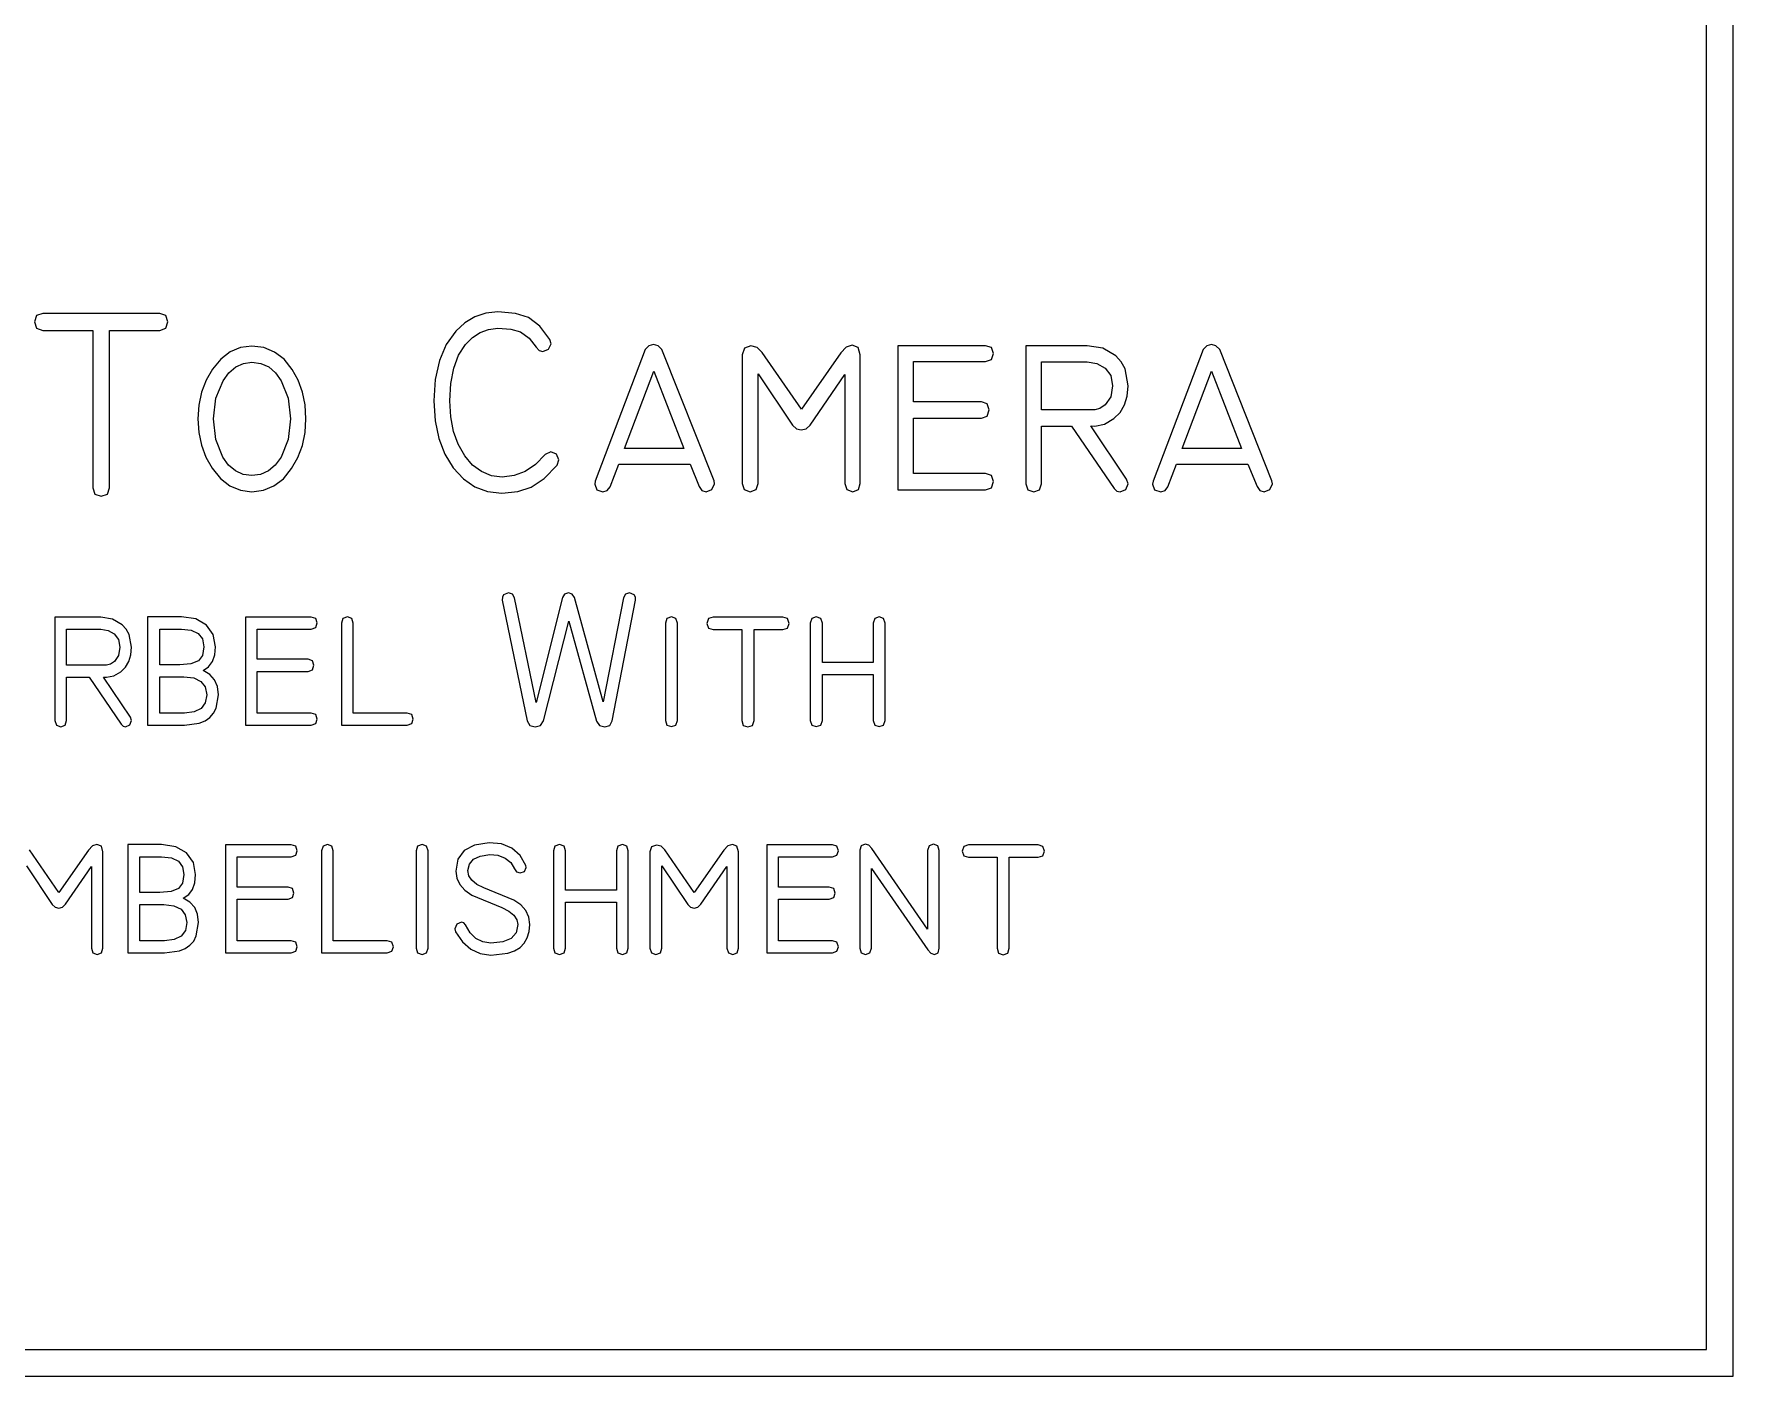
# Model space of a CAD drawing. Extents: x -1563 to 1637, y -685 to 815.
# Drawn here: x 910 to 1637, y -685 to -110 of the extents above; entities that cross this region are included whole.
import ezdxf

# ---------------------------------------------------------------- set-up
doc = ezdxf.new("R2010")
doc.units = 0
doc.header["$MEASUREMENT"] = 0
doc.layers.get('0').update_dxf_attribs({"linetype": 'CONTINUOUS'})

msp = doc.modelspace()

# ---------------------------------------------------------------- linework, layer by layer
at = {"color": 40}
for p, q in [((1636.8, -684.8), (1636.8, 815.2)), ((1625.44, -673.43), (1625.44, 803.84)), ((148.17, -673.43), (1625.44, -673.43)), ((136.8, -684.8), (1636.8, -684.8))]:
    msp.add_line(p, q, dxfattribs=at)
at = {"color": 22}
for p, q in [((910.61, -230.68), (909.72, -233.35)), ((913.28, -229.79), (910.61, -230.68)), ((963.34, -229.79), (913.28, -229.79)), ((966.01, -230.68), (963.34, -229.79)), ((966.9, -233.35), (966.01, -230.68)), ((1098.29, -231.2), (1093.98, -233.77)), ((1102.99, -229.65), (1098.29, -231.2)), ((1108.08, -229.14), (1102.99, -229.65)), ((1115.59, -229.72), (1108.08, -229.14)), ((1121.21, -231.48), (1115.59, -229.72)), ((1126.1, -235.18), (1121.21, -231.48)), ((909.72, -233.35), (910.61, -236.1)), ((910.61, -236.1), (913.28, -237.01)), ((913.28, -237.01), (934.76, -237.01)), ((934.76, -237.01), (934.76, -304.45)), ((941.88, -304.45), (941.88, -237.01)), ((941.88, -237.01), (963.34, -237.01)), ((963.34, -237.01), (966.01, -236.1)), ((966.01, -236.1), (966.9, -233.35)), ((1090.06, -237.37), (1085.97, -243.08)), ((1093.98, -233.77), (1090.06, -237.37)), ((1097.24, -240.03), (1100.52, -237.87)), ((1100.52, -237.87), (1104.13, -236.58)), ((1104.13, -236.58), (1108.08, -236.14)), ((1108.08, -236.14), (1113.62, -236.53)), ((1113.62, -236.53), (1117.76, -237.7)), ((1117.76, -237.7), (1121.46, -240.29)), ((1130.33, -240.94), (1126.1, -235.18)), ((993.53, -246.25), (989.51, -249.31)), ((997.97, -244.42), (993.53, -246.25)), ((1002.82, -243.8), (997.97, -244.42)), ((1007.95, -244.42), (1002.82, -243.8)), ((1012.53, -246.28), (1007.95, -244.42)), ((1016.57, -249.37), (1012.53, -246.28)), ((1085.97, -243.08), (1083.05, -249.95)), ((1091.32, -247.68), (1094.29, -243.04)), ((1094.29, -243.04), (1097.24, -240.03)), ((1121.46, -240.29), (1124.55, -244.27)), ((1124.55, -244.27), (1125.74, -245.61)), ((1125.74, -245.61), (1127.33, -246.06)), ((1127.33, -246.06), (1129.83, -245.05)), ((1129.83, -245.05), (1130.89, -242.72)), ((1130.89, -242.72), (1130.33, -240.94)), ((1171.17, -245.17), (1149.81, -301.57)), ((1172.78, -243.57), (1171.17, -245.17)), ((1174.73, -243.04), (1172.78, -243.57)), ((1176.68, -243.57), (1174.73, -243.04)), ((1178.29, -245.16), (1176.68, -243.57)), ((1200.65, -301.46), (1178.29, -245.16)), ((1213.64, -244.64), (1212.71, -247.48)), ((1216.42, -243.7), (1213.64, -244.64)), ((1219.09, -244.38), (1216.42, -243.7)), ((1221.25, -246.44), (1219.09, -244.38)), ((1238, -270.8), (1221.25, -246.44)), ((1254.88, -246.62), (1238, -270.8)), ((1257.22, -244.18), (1254.88, -246.62)), ((1259.78, -243.37), (1257.22, -244.18)), ((1262.36, -244.4), (1259.78, -243.37)), ((1263.22, -247.48), (1262.36, -244.4)), ((1316.85, -243.59), (1279.36, -243.59)), ((1279.36, -243.59), (1279.36, -305.24)), ((1319.43, -244.42), (1316.85, -243.59)), ((1320.3, -246.93), (1319.43, -244.42)), ((1319.43, -249.51), (1320.3, -246.93)), ((1360.31, -243.59), (1334.16, -243.59)), ((1334.16, -243.59), (1334.16, -302.66)), ((1367.04, -244.67), (1360.31, -243.59)), ((1372.55, -247.93), (1367.04, -244.67)), ((1409.95, -245.17), (1388.6, -301.57)), ((1411.57, -243.57), (1409.95, -245.17)), ((1413.51, -243.04), (1411.57, -243.57)), ((1415.46, -243.57), (1413.51, -243.04)), ((1417.07, -245.16), (1415.46, -243.57)), ((1439.44, -301.46), (1417.07, -245.16)), ((985.91, -253.59), (983.19, -258.39)), ((989.51, -249.31), (985.91, -253.59)), ((993, -255.15), (995.9, -252.68)), ((995.9, -252.68), (999.17, -251.2)), ((999.17, -251.2), (1002.82, -250.7)), ((1002.82, -250.7), (1006.65, -251.2)), ((1006.65, -251.2), (1010.02, -252.68)), ((1010.02, -252.68), (1012.94, -255.15)), ((1020.07, -253.71), (1016.57, -249.37)), ((1022.65, -258.36), (1020.07, -253.71)), ((1083.05, -249.95), (1081.3, -257.99)), ((1087.93, -259.76), (1089.2, -253.26)), ((1089.2, -253.26), (1091.32, -247.68)), ((1162.27, -287.53), (1174.8, -254.46)), ((1174.8, -254.46), (1187.7, -287.53)), ((1212.71, -247.48), (1212.71, -302.55)), ((1263.22, -302.55), (1263.22, -247.48)), ((1286.04, -267.65), (1286.04, -250.38)), ((1286.04, -250.38), (1316.85, -250.38)), ((1316.85, -250.38), (1319.43, -249.51)), ((1340.85, -271.07), (1340.85, -250.48)), ((1340.85, -250.48), (1360.31, -250.48)), ((1360.31, -250.48), (1364.52, -251.15)), ((1364.52, -251.15), (1368.04, -253.16)), ((1368.04, -253.16), (1370.42, -256.41)), ((1374.89, -250.53), (1372.55, -247.93)), ((1376.56, -253.55), (1374.89, -250.53)), ((1377.89, -260.83), (1376.56, -253.55)), ((1401.06, -287.53), (1413.58, -254.46)), ((1413.58, -254.46), (1426.48, -287.53)), ((983.19, -258.39), (981.24, -263.52)), ((987.39, -266.11), (990.48, -258.6)), ((990.48, -258.6), (993, -255.15)), ((1012.94, -255.15), (1015.39, -258.6)), ((1015.39, -258.6), (1018.31, -266)), ((1024.49, -263.44), (1022.65, -258.36)), ((1081.3, -257.99), (1080.71, -267.2)), ((1087.5, -267.2), (1087.93, -259.76)), ((1219.5, -302.55), (1219.5, -255.62)), ((1219.5, -255.62), (1234.29, -277.65)), ((1241.74, -277.54), (1256.65, -255.85)), ((1256.65, -255.85), (1256.65, -302.55)), ((1370.42, -256.41), (1371.21, -260.83)), ((1371.21, -260.83), (1370.43, -265.48)), ((1377.51, -265.17), (1377.89, -260.83)), ((980.07, -269.01), (979.68, -274.84)), ((981.24, -263.52), (980.07, -269.01)), ((986.36, -274.84), (987.39, -266.11)), ((1018.31, -266), (1019.28, -274.84)), ((1025.59, -268.93), (1024.49, -263.44)), ((1025.96, -274.84), (1025.59, -268.93)), ((1080.71, -267.2), (1081.23, -275.71)), ((1087.9, -274.05), (1087.5, -267.2)), ((1315.07, -267.65), (1286.04, -267.65)), ((1317.57, -268.51), (1315.07, -267.65)), ((1318.4, -271.1), (1317.57, -268.51)), ((1368.1, -268.96), (1365.82, -270.54)), ((1370.43, -265.48), (1368.1, -268.96)), ((1374.45, -272.12), (1376.36, -268.93)), ((1376.36, -268.93), (1377.51, -265.17)), ((979.68, -274.84), (980.07, -280.72)), ((987.36, -283.74), (986.36, -274.84)), ((1019.28, -274.84), (1018.28, -283.74)), ((1025.58, -280.77), (1025.96, -274.84)), ((1081.23, -275.71), (1082.77, -283.33)), ((1089.1, -280.25), (1087.9, -274.05)), ((1286.04, -298.34), (1286.04, -274.55)), ((1286.04, -274.55), (1315.07, -274.55)), ((1315.07, -274.55), (1317.57, -273.69)), ((1317.57, -273.69), (1318.4, -271.1)), ((1363.65, -271.07), (1340.85, -271.07)), ((1365.82, -270.54), (1363.65, -271.07)), ((1367.7, -277.16), (1371.78, -274.74)), ((1371.78, -274.74), (1374.45, -272.12)), ((980.07, -280.72), (981.21, -286.22)), ((1024.43, -286.3), (1025.58, -280.77)), ((1082.77, -283.33), (1085.35, -290.07)), ((1091.1, -285.79), (1089.1, -280.25)), ((1234.29, -277.65), (1235.88, -279.15)), ((1235.88, -279.15), (1237.96, -279.65)), ((1237.96, -279.65), (1240.07, -279.12)), ((1240.07, -279.12), (1241.74, -277.54)), ((1340.85, -302.67), (1340.85, -277.97)), ((1340.85, -277.97), (1353.63, -277.97)), ((1353.63, -277.97), (1371.88, -304.77)), ((1377.22, -300.67), (1361.89, -277.95)), ((1361.89, -277.95), (1363.67, -277.97)), ((1363.67, -277.97), (1367.7, -277.16)), ((981.21, -286.22), (983.12, -291.34)), ((990.37, -291.31), (987.36, -283.74)), ((1018.28, -283.74), (1015.28, -291.31)), ((1022.52, -291.45), (1024.43, -286.3)), ((1085.35, -290.07), (1088.95, -295.91)), ((1093.9, -290.68), (1091.1, -285.79)), ((1097.3, -294.67), (1093.9, -290.68)), ((1128.33, -290.22), (1124.26, -294.41)), ((1130.77, -289), (1128.33, -290.22)), ((1133.17, -290.05), (1130.77, -289)), ((1134.22, -292.45), (1133.17, -290.05)), ((1187.7, -287.53), (1162.27, -287.53)), ((1426.48, -287.53), (1401.06, -287.53)), ((983.12, -291.34), (985.8, -296.09)), ((985.8, -296.09), (989.37, -300.47)), ((992.86, -294.77), (990.37, -291.31)), ((995.76, -297.23), (992.86, -294.77)), ((999.08, -298.71), (995.76, -297.23)), ((1009.88, -297.23), (1006.56, -298.71)), ((1012.79, -294.77), (1009.88, -297.23)), ((1015.28, -291.31), (1012.79, -294.77)), ((1016.28, -300.54), (1019.84, -296.2)), ((1019.84, -296.2), (1022.52, -291.45)), ((1088.95, -295.91), (1093.33, -300.63)), ((1101.12, -297.52), (1097.3, -294.67)), ((1105.34, -299.24), (1101.12, -297.52)), ((1119.85, -297.41), (1115.08, -299.21)), ((1124.26, -294.41), (1119.85, -297.41)), ((1127.88, -300.44), (1133.44, -294.68)), ((1133.44, -294.68), (1134.22, -292.45)), ((1156.15, -304.01), (1159.82, -294.32)), ((1159.82, -294.32), (1190.39, -294.32)), ((1190.39, -294.32), (1194.31, -303.88)), ((1394.93, -304.01), (1398.6, -294.32)), ((1398.6, -294.32), (1429.18, -294.32)), ((1429.18, -294.32), (1433.09, -303.88)), ((934.76, -304.45), (935.65, -307.12)), ((940.99, -307.12), (941.88, -304.45)), ((989.37, -300.47), (993.39, -303.6)), ((993.39, -303.6), (997.88, -305.48)), ((1002.82, -299.21), (999.08, -298.71)), ((1006.56, -298.71), (1002.82, -299.21)), ((1007.77, -305.49), (1012.25, -303.63)), ((1012.25, -303.63), (1016.28, -300.54)), ((1093.33, -300.63), (1098.26, -304.01)), ((1098.26, -304.01), (1103.73, -306.03)), ((1109.97, -299.81), (1105.34, -299.24)), ((1115.08, -299.21), (1109.97, -299.81)), ((1116.62, -306.06), (1122.32, -304.14)), ((1122.32, -304.14), (1127.88, -300.44)), ((1149.81, -301.57), (1149.59, -302.86)), ((1149.59, -302.86), (1150.45, -305.3)), ((1150.45, -305.3), (1153.04, -306.11)), ((1154.93, -305.58), (1156.15, -304.01)), ((1194.31, -303.88), (1195.45, -305.55)), ((1197.31, -306.11), (1199.76, -305.17)), ((1199.76, -305.17), (1200.87, -302.78)), ((1200.87, -302.78), (1200.65, -301.46)), ((1212.71, -302.55), (1213.57, -305.22)), ((1213.57, -305.22), (1216.16, -306.11)), ((1216.16, -306.11), (1218.66, -305.22)), ((1218.66, -305.22), (1219.5, -302.55)), ((1256.65, -302.55), (1257.49, -305.22)), ((1257.49, -305.22), (1259.99, -306.11)), ((1259.99, -306.11), (1262.42, -305.22)), ((1262.42, -305.22), (1263.22, -302.55)), ((1279.36, -305.24), (1316.85, -305.24)), ((1316.85, -298.34), (1286.04, -298.34)), ((1319.43, -299.2), (1316.85, -298.34)), ((1316.85, -305.24), (1319.43, -304.38)), ((1320.3, -301.79), (1319.43, -299.2)), ((1319.43, -304.38), (1320.3, -301.79)), ((1334.16, -302.66), (1335, -305.33)), ((1335, -305.33), (1337.5, -306.22)), ((1337.5, -306.22), (1340.01, -305.33)), ((1340.01, -305.33), (1340.85, -302.67)), ((1371.88, -304.77), (1373.02, -305.85)), ((1374.44, -306.22), (1376.83, -305.16)), ((1376.83, -305.16), (1377.89, -302.67)), ((1377.89, -302.67), (1377.22, -300.67)), ((1388.6, -301.57), (1388.37, -302.86)), ((1388.37, -302.86), (1389.24, -305.3)), ((1389.24, -305.3), (1391.82, -306.11)), ((1393.71, -305.58), (1394.93, -304.01)), ((1433.09, -303.88), (1434.23, -305.55)), ((1436.1, -306.11), (1438.54, -305.17)), ((1438.54, -305.17), (1439.66, -302.78)), ((1439.66, -302.78), (1439.44, -301.46)), ((935.65, -307.12), (938.32, -308.01)), ((938.32, -308.01), (940.99, -307.12)), ((997.88, -305.48), (1002.82, -306.11)), ((1002.82, -306.11), (1007.77, -305.49)), ((1103.73, -306.03), (1109.75, -306.7)), ((1109.75, -306.7), (1116.62, -306.06)), ((1153.04, -306.11), (1154.93, -305.58)), ((1195.45, -305.55), (1197.31, -306.11)), ((1373.02, -305.85), (1374.44, -306.22)), ((1391.82, -306.11), (1393.71, -305.58)), ((1434.23, -305.55), (1436.1, -306.11))]:
    msp.add_line(p, q, dxfattribs=at)
at = {"color": 95}
for p, q in [((1110.02, -351.28), (1110, -352.56)), ((1110, -352.56), (1120.68, -404.29)), ((1110.58, -350.3), (1110.02, -351.28)), ((1112.59, -349.46), (1110.58, -350.3)), ((1114.33, -349.98), (1112.59, -349.46)), ((1115.19, -351.56), (1114.33, -349.98)), ((1124.44, -396.33), (1115.19, -351.56)), ((1135.78, -351.39), (1124.44, -396.33)), ((1136.65, -349.94), (1135.78, -351.39)), ((1138.28, -349.46), (1136.65, -349.94)), ((1139.97, -349.94), (1138.28, -349.46)), ((1140.87, -351.38), (1139.97, -349.94)), ((1153.21, -396.04), (1140.87, -351.38)), ((1161.9, -351.56), (1153.21, -396.04)), ((1157.05, -404.29), (1167.06, -352.56)), ((1162.74, -349.98), (1161.9, -351.56)), ((1164.4, -349.46), (1162.74, -349.98)), ((1166.48, -350.3), (1164.4, -349.46)), ((1167.04, -351.28), (1166.48, -350.3)), ((1167.06, -352.56), (1167.04, -351.28)), ((938.13, -359.8), (918.52, -359.8)), ((918.52, -359.8), (918.52, -404.11)), ((943.18, -360.62), (938.13, -359.8)), ((947.31, -363.06), (943.18, -360.62)), ((949.07, -365.01), (947.31, -363.06)), ((972.73, -359.72), (958.2, -359.72)), ((958.2, -359.72), (958.2, -406.04)), ((978.77, -360.6), (972.73, -359.72)), ((983.37, -363.23), (978.77, -360.6)), ((986.28, -367.3), (983.37, -363.23)), ((1028.2, -359.8), (1000.08, -359.8)), ((1000.08, -359.8), (1000.08, -406.04)), ((1030.14, -360.43), (1028.2, -359.8)), ((1030.79, -362.31), (1030.14, -360.43)), ((1030.14, -364.25), (1030.79, -362.31)), ((1041.81, -360.39), (1041.19, -362.39)), ((1041.19, -362.39), (1041.19, -406.04)), ((1043.69, -359.72), (1041.81, -360.39)), ((1045.57, -360.39), (1043.69, -359.72)), ((1046.2, -362.39), (1045.57, -360.39)), ((1046.2, -400.87), (1046.2, -362.39)), ((1127.6, -404.29), (1138.45, -361.61)), ((1138.45, -361.61), (1150.26, -404.3)), ((1180.47, -360.39), (1179.82, -362.39)), ((1179.82, -362.39), (1179.82, -404.03)), ((1182.41, -359.72), (1180.47, -360.39)), ((1184.35, -360.39), (1182.41, -359.72)), ((1185, -362.39), (1184.35, -360.39)), ((1185, -404.03), (1185, -362.39)), ((1198.21, -360.47), (1197.54, -362.47)), ((1197.54, -362.47), (1198.21, -364.47)), ((1200.22, -359.8), (1198.21, -360.47)), ((1230.11, -359.8), (1200.22, -359.8)), ((1232.11, -360.47), (1230.11, -359.8)), ((1232.78, -362.47), (1232.11, -360.47)), ((1232.11, -364.47), (1232.78, -362.47)), ((1242.47, -360.39), (1241.83, -362.39)), ((1241.83, -362.39), (1241.83, -404.03)), ((1244.41, -359.72), (1242.47, -360.39)), ((1246.35, -360.39), (1244.41, -359.72)), ((1247, -362.4), (1246.35, -360.39)), ((1247, -379.2), (1247, -362.4)), ((1269.4, -360.39), (1268.75, -362.4)), ((1268.75, -362.4), (1268.75, -379.2)), ((1271.34, -359.72), (1269.4, -360.39)), ((1273.22, -360.39), (1271.34, -359.72)), ((1273.85, -362.39), (1273.22, -360.39)), ((1273.85, -404.03), (1273.85, -362.39)), ((923.53, -380.42), (923.53, -364.98)), ((923.53, -364.98), (938.13, -364.98)), ((938.13, -364.98), (941.29, -365.48)), ((941.29, -365.48), (943.93, -366.98)), ((943.93, -366.98), (945.71, -369.42)), ((945.71, -369.42), (946.31, -372.74)), ((950.32, -367.27), (949.07, -365.01)), ((951.32, -372.74), (950.32, -367.27)), ((963.38, -380.17), (963.38, -364.9)), ((963.38, -364.9), (972.72, -364.9)), ((972.72, -364.9), (976.89, -365.37)), ((976.89, -365.37), (979.86, -366.8)), ((979.86, -366.8), (981.64, -369.17)), ((981.64, -369.17), (982.24, -372.49)), ((987.25, -372.49), (986.28, -367.3)), ((1005.09, -377.85), (1005.09, -364.9)), ((1005.09, -364.9), (1028.2, -364.9)), ((1028.2, -364.9), (1030.14, -364.25)), ((1198.21, -364.47), (1200.22, -365.14)), ((1200.22, -365.14), (1212.49, -365.14)), ((1212.49, -365.14), (1212.49, -404.1)), ((1217.75, -404.1), (1217.75, -365.14)), ((1217.75, -365.14), (1230.11, -365.14)), ((1230.11, -365.14), (1232.11, -364.47)), ((945.72, -376.22), (943.97, -378.83)), ((946.31, -372.74), (945.72, -376.22)), ((950.17, -378.81), (951.03, -375.99)), ((951.03, -375.99), (951.32, -372.74)), ((981.66, -376.22), (979.9, -378.55)), ((982.24, -372.49), (981.66, -376.22)), ((985.94, -378.88), (986.92, -376.01)), ((986.92, -376.01), (987.25, -372.49)), ((1026.87, -377.85), (1005.09, -377.85)), ((1028.74, -378.5), (1026.87, -377.85)), ((940.64, -380.42), (923.53, -380.42)), ((942.26, -380.02), (940.64, -380.42)), ((940.65, -385.59), (943.67, -384.99)), ((943.97, -378.83), (942.26, -380.02)), ((943.67, -384.99), (946.74, -383.17)), ((946.74, -383.17), (948.74, -381.21)), ((948.74, -381.21), (950.17, -378.81)), ((971.97, -380.17), (963.38, -380.17)), ((963.38, -400.87), (963.38, -385.35)), ((963.38, -385.35), (973.63, -385.35)), ((976.75, -379.77), (971.97, -380.17)), ((973.63, -385.35), (977.93, -385.86)), ((979.9, -378.55), (976.75, -379.77)), ((981.99, -382.67), (984.29, -381.1)), ((984.83, -384.33), (981.99, -382.67)), ((984.29, -381.1), (985.94, -378.88)), ((986.85, -386.62), (984.83, -384.33)), ((1005.09, -400.87), (1005.09, -383.03)), ((1005.09, -383.03), (1026.87, -383.03)), ((1026.87, -383.03), (1028.74, -382.38)), ((1029.37, -380.44), (1028.74, -378.5)), ((1028.74, -382.38), (1029.37, -380.44)), ((1268.75, -379.2), (1247, -379.2)), ((1247, -404.03), (1247, -384.37)), ((1247, -384.37), (1268.75, -384.37)), ((1268.75, -384.37), (1268.75, -404.03)), ((923.53, -404.12), (923.53, -385.59)), ((923.53, -385.59), (933.13, -385.59)), ((933.13, -385.59), (946.81, -405.69)), ((950.82, -402.62), (939.32, -385.58)), ((939.32, -385.58), (940.65, -385.59)), ((977.93, -385.86), (981, -387.31)), ((981, -387.31), (982.85, -389.7)), ((982.85, -389.7), (983.46, -393.02)), ((988.07, -389.54), (986.85, -386.62)), ((988.47, -393.11), (988.07, -389.54)), ((981.09, -398.91), (978.12, -400.38)), ((982.87, -396.46), (981.09, -398.91)), ((983.46, -393.02), (982.87, -396.46)), ((986.43, -400.99), (987.57, -398.77)), ((987.57, -398.77), (988.47, -393.11)), ((918.52, -404.11), (919.15, -406.11)), ((919.15, -406.11), (921.03, -406.78)), ((921.03, -406.78), (922.91, -406.11)), ((922.91, -406.11), (923.53, -404.12)), ((946.81, -405.69), (947.66, -406.51)), ((947.66, -406.51), (948.73, -406.78)), ((948.73, -406.78), (950.53, -405.99)), ((950.53, -405.99), (951.32, -404.12)), ((951.32, -404.12), (950.82, -402.62)), ((958.2, -406.04), (973.96, -406.04)), ((973.96, -400.87), (963.38, -400.87)), ((978.12, -400.38), (973.96, -400.87)), ((973.96, -406.04), (980.31, -405.23)), ((980.31, -405.23), (982.8, -404.22)), ((982.8, -404.22), (984.84, -402.81)), ((984.84, -402.81), (986.43, -400.99)), ((1000.08, -406.04), (1028.2, -406.04)), ((1028.2, -400.87), (1005.09, -400.87)), ((1030.14, -401.52), (1028.2, -400.87)), ((1028.2, -406.04), (1030.14, -405.4)), ((1030.79, -403.46), (1030.14, -401.52)), ((1030.14, -405.4), (1030.79, -403.46)), ((1041.19, -406.04), (1069.31, -406.04)), ((1069.31, -400.87), (1046.2, -400.87)), ((1071.25, -401.52), (1069.31, -400.87)), ((1069.31, -406.04), (1071.25, -405.4)), ((1071.89, -403.46), (1071.25, -401.52)), ((1071.25, -405.4), (1071.89, -403.46)), ((1120.68, -404.29), (1121.78, -406.22)), ((1121.78, -406.22), (1124.09, -406.86)), ((1124.09, -406.86), (1126.39, -406.22)), ((1126.39, -406.22), (1127.6, -404.29)), ((1150.26, -404.3), (1151.54, -406.22)), ((1151.54, -406.22), (1153.87, -406.86)), ((1153.87, -406.86), (1156, -406.22)), ((1156, -406.22), (1157.05, -404.29)), ((1179.82, -404.03), (1180.47, -406.03)), ((1180.47, -406.03), (1182.41, -406.69)), ((1182.41, -406.69), (1184.35, -406.03)), ((1184.35, -406.03), (1185, -404.03)), ((1212.49, -404.1), (1213.16, -406.17)), ((1213.16, -406.17), (1215.16, -406.86)), ((1215.16, -406.86), (1217.1, -406.17)), ((1217.1, -406.17), (1217.75, -404.1)), ((1241.83, -404.03), (1242.47, -406.03)), ((1242.47, -406.03), (1244.41, -406.69)), ((1244.41, -406.69), (1246.35, -406.03)), ((1246.35, -406.03), (1247, -404.03)), ((1268.75, -404.03), (1269.4, -406.03)), ((1269.4, -406.03), (1271.34, -406.69)), ((1271.34, -406.69), (1273.22, -406.03)), ((1273.22, -406.03), (1273.85, -404.03)), ((934.57, -457.78), (932.82, -459.61)), ((936.49, -457.17), (934.57, -457.78)), ((938.43, -457.94), (936.49, -457.17)), ((939.08, -460.26), (938.43, -457.94)), ((964.19, -457.25), (949.67, -457.25)), ((949.67, -457.25), (949.67, -503.57)), ((970.23, -458.13), (964.19, -457.25)), ((974.83, -460.76), (970.23, -458.13)), ((1019.67, -457.33), (991.55, -457.33)), ((991.55, -457.33), (991.55, -503.57)), ((1021.61, -457.96), (1019.67, -457.33)), ((1022.25, -459.84), (1021.61, -457.96)), ((1033.28, -457.92), (1032.65, -459.92)), ((1035.16, -457.25), (1033.28, -457.92)), ((1037.04, -457.92), (1035.16, -457.25)), ((1037.66, -459.92), (1037.04, -457.92)), ((1073.71, -457.92), (1073.07, -459.92)), ((1075.65, -457.25), (1073.71, -457.92)), ((1077.59, -457.92), (1075.65, -457.25)), ((1078.24, -459.92), (1077.59, -457.92)), ((1098.16, -457.41), (1093.7, -459.75)), ((1104.41, -456.44), (1098.16, -457.41)), ((1109.59, -456.87), (1104.41, -456.44)), ((1114.13, -458.69), (1109.59, -456.87)), ((1132.54, -457.92), (1131.89, -459.92)), ((1134.48, -457.25), (1132.54, -457.92)), ((1136.42, -457.92), (1134.48, -457.25)), ((1137.07, -459.93), (1136.42, -457.92)), ((1159.47, -457.92), (1158.82, -459.93)), ((1161.41, -457.25), (1159.47, -457.92)), ((1163.29, -457.92), (1161.41, -457.25)), ((1163.91, -459.92), (1163.29, -457.92)), ((1173.9, -458.12), (1173.2, -460.25)), ((1175.98, -457.41), (1173.9, -458.12)), ((1177.99, -457.93), (1175.98, -457.41)), ((1179.61, -459.47), (1177.99, -457.93)), ((1206.59, -457.78), (1204.83, -459.61)), ((1208.5, -457.17), (1206.59, -457.78)), ((1210.44, -457.94), (1208.5, -457.17)), ((1211.09, -460.26), (1210.44, -457.94)), ((1251.31, -457.33), (1223.19, -457.33)), ((1223.19, -457.33), (1223.19, -503.57)), ((1253.25, -457.96), (1251.31, -457.33)), ((1253.89, -459.84), (1253.25, -457.96)), ((1263.57, -457.71), (1262.99, -459.58)), ((1265.33, -457.09), (1263.57, -457.71)), ((1266.87, -457.53), (1265.33, -457.09)), ((1268.16, -458.84), (1266.87, -457.53)), ((1292.66, -457.76), (1292.04, -459.77)), ((1294.54, -457.09), (1292.66, -457.76)), ((1296.42, -457.76), (1294.54, -457.09)), ((1297.05, -459.77), (1296.42, -457.76)), ((1307.49, -458), (1306.83, -460)), ((1309.5, -457.33), (1307.49, -458)), ((1339.39, -457.33), (1309.5, -457.33)), ((1341.4, -458), (1339.39, -457.33)), ((1342.06, -460), (1341.4, -458)), ((920.16, -477.74), (907.6, -459.47)), ((932.82, -459.61), (920.16, -477.74)), ((939.08, -501.55), (939.08, -460.26)), ((954.84, -477.7), (954.84, -462.43)), ((954.84, -462.43), (964.19, -462.43)), ((964.19, -462.43), (968.35, -462.9)), ((968.35, -462.9), (971.33, -464.32)), ((971.33, -464.32), (973.11, -466.7)), ((977.75, -464.83), (974.83, -460.76)), ((978.72, -470.02), (977.75, -464.83)), ((996.56, -475.38), (996.56, -462.43)), ((996.56, -462.43), (1019.67, -462.43)), ((1019.67, -462.43), (1021.61, -461.78)), ((1021.61, -461.78), (1022.25, -459.84)), ((1032.65, -459.92), (1032.65, -503.57)), ((1037.66, -498.4), (1037.66, -459.92)), ((1073.07, -459.92), (1073.07, -501.55)), ((1078.24, -501.55), (1078.24, -459.92)), ((1091.03, -463.46), (1090.14, -468.54)), ((1093.7, -459.75), (1091.03, -463.46)), ((1095.89, -465.54), (1097.65, -463.45)), ((1097.65, -463.45), (1100.57, -462.11)), ((1100.57, -462.11), (1104.66, -461.53)), ((1104.66, -461.53), (1108.09, -461.81)), ((1108.09, -461.81), (1111.21, -462.99)), ((1111.21, -462.99), (1113.68, -464.94)), ((1113.68, -464.94), (1115.18, -467.53)), ((1117.71, -461.82), (1114.13, -458.69)), ((1120.02, -466.19), (1117.71, -461.82)), ((1131.89, -459.92), (1131.89, -501.55)), ((1137.07, -476.72), (1137.07, -459.93)), ((1158.82, -459.93), (1158.82, -476.72)), ((1163.91, -501.55), (1163.91, -459.92)), ((1173.2, -460.25), (1173.2, -501.55)), ((1192.17, -477.74), (1179.61, -459.47)), ((1204.83, -459.61), (1192.17, -477.74)), ((1211.09, -501.55), (1211.09, -460.26)), ((1228.2, -475.38), (1228.2, -462.43)), ((1228.2, -462.43), (1251.31, -462.43)), ((1251.31, -462.43), (1253.25, -461.78)), ((1253.25, -461.78), (1253.89, -459.84)), ((1262.99, -459.58), (1262.99, -501.56)), ((1292.04, -493.4), (1268.16, -458.84)), ((1292.04, -459.77), (1292.04, -493.4)), ((1297.05, -501.63), (1297.05, -459.77)), ((1306.83, -460), (1307.49, -462)), ((1307.49, -462), (1309.5, -462.67)), ((1309.5, -462.67), (1321.78, -462.67)), ((1321.78, -462.67), (1321.78, -501.63)), ((1327.03, -501.63), (1327.03, -462.67)), ((1327.03, -462.67), (1339.39, -462.67)), ((1339.39, -462.67), (1341.4, -462)), ((1341.4, -462), (1342.06, -460)), ((906.28, -466.36), (917.38, -482.88)), ((922.97, -482.8), (934.15, -466.53)), ((934.15, -466.53), (934.15, -501.55)), ((973.11, -466.7), (973.7, -470.02)), ((973.7, -470.02), (973.12, -473.75)), ((978.39, -473.54), (978.72, -470.02)), ((1090.14, -468.54), (1090.56, -471.59)), ((1090.56, -471.59), (1091.85, -474.34)), ((1095.31, -468.37), (1095.89, -465.54)), ((1095.74, -470.53), (1095.31, -468.37)), ((1097.02, -472.48), (1095.74, -470.53)), ((1099.16, -474.24), (1097.02, -472.48)), ((1115.18, -467.53), (1116.07, -468.84)), ((1116.07, -468.84), (1117.6, -469.28)), ((1117.6, -469.28), (1119.54, -468.72)), ((1119.54, -468.72), (1120.18, -467.03)), ((1120.18, -467.03), (1120.02, -466.19)), ((1178.29, -501.55), (1178.29, -466.36)), ((1178.29, -466.36), (1189.39, -482.88)), ((1194.98, -482.8), (1206.16, -466.53)), ((1206.16, -466.53), (1206.16, -501.55)), ((1268, -501.57), (1268, -467.43)), ((1268, -467.43), (1292.11, -502.32)), ((963.44, -477.7), (954.84, -477.7)), ((968.22, -477.3), (963.44, -477.7)), ((971.37, -476.07), (968.22, -477.3)), ((973.12, -473.75), (971.37, -476.07)), ((973.46, -480.2), (975.76, -478.63)), ((975.76, -478.63), (977.4, -476.41)), ((977.4, -476.41), (978.39, -473.54)), ((1018.33, -475.38), (996.56, -475.38)), ((1020.21, -476.03), (1018.33, -475.38)), ((1018.33, -480.55), (1020.21, -479.91)), ((1020.83, -477.97), (1020.21, -476.03)), ((1020.21, -479.91), (1020.83, -477.97)), ((1091.85, -474.34), (1093.98, -476.77)), ((1093.98, -476.77), (1096.97, -478.89)), ((1096.97, -478.89), (1109.82, -484.14)), ((1102.15, -475.8), (1099.16, -474.24)), ((1114.91, -480.97), (1102.15, -475.8)), ((1158.82, -476.72), (1137.07, -476.72)), ((1249.97, -475.38), (1228.2, -475.38)), ((1251.85, -476.03), (1249.97, -475.38)), ((1249.97, -480.55), (1251.85, -479.91)), ((1252.47, -477.97), (1251.85, -476.03)), ((1251.85, -479.91), (1252.47, -477.97)), ((917.38, -482.88), (918.56, -484.01)), ((918.56, -484.01), (920.13, -484.38)), ((920.13, -484.38), (921.71, -483.99)), ((921.71, -483.99), (922.97, -482.8)), ((954.84, -498.4), (954.84, -482.88)), ((954.84, -482.88), (965.09, -482.88)), ((965.09, -482.88), (969.4, -483.39)), ((969.4, -483.39), (972.47, -484.84)), ((972.47, -484.84), (974.31, -487.23)), ((976.29, -481.86), (973.46, -480.2)), ((974.31, -487.23), (974.93, -490.55)), ((978.32, -484.15), (976.29, -481.86)), ((979.53, -487.07), (978.32, -484.15)), ((979.94, -490.63), (979.53, -487.07)), ((996.56, -498.4), (996.56, -480.55)), ((996.56, -480.55), (1018.33, -480.55)), ((1109.82, -484.14), (1112.81, -485.73)), ((1112.81, -485.73), (1114.95, -487.48)), ((1117.9, -483.07), (1114.91, -480.97)), ((1120.04, -485.5), (1117.9, -483.07)), ((1121.32, -488.28), (1120.04, -485.5)), ((1137.07, -501.56), (1137.07, -481.9)), ((1137.07, -481.9), (1158.82, -481.9)), ((1158.82, -481.9), (1158.82, -501.56)), ((1189.39, -482.88), (1190.58, -484.01)), ((1190.58, -484.01), (1192.14, -484.38)), ((1192.14, -484.38), (1193.73, -483.99)), ((1193.73, -483.99), (1194.98, -482.8)), ((1228.2, -498.4), (1228.2, -480.55)), ((1228.2, -480.55), (1249.97, -480.55)), ((974.33, -493.99), (972.55, -496.44)), ((974.93, -490.55), (974.33, -493.99)), ((979.03, -496.29), (979.94, -490.63)), ((1090.52, -491.27), (1089.65, -493.31)), ((1089.65, -493.31), (1089.98, -494.57)), ((1092.48, -490.39), (1090.52, -491.27)), ((1093.5, -490.7), (1092.48, -490.39)), ((1094.23, -491.64), (1093.5, -490.7)), ((1096.23, -495.04), (1094.23, -491.64)), ((1114.95, -487.48), (1116.23, -489.4)), ((1116.66, -491.49), (1115.94, -494.96)), ((1116.23, -489.4), (1116.66, -491.49)), ((1120.71, -497.14), (1121.49, -494.48)), ((1121.75, -491.41), (1121.32, -488.28)), ((1121.49, -494.48), (1121.75, -491.41)), ((934.15, -501.55), (934.77, -503.56)), ((938.47, -503.56), (939.08, -501.55)), ((965.43, -498.4), (954.84, -498.4)), ((969.58, -497.91), (965.43, -498.4)), ((972.55, -496.44), (969.58, -497.91)), ((971.78, -502.76), (974.27, -501.75)), ((974.27, -501.75), (976.31, -500.34)), ((976.31, -500.34), (977.9, -498.52)), ((977.9, -498.52), (979.03, -496.29)), ((1019.67, -498.4), (996.56, -498.4)), ((1021.61, -499.04), (1019.67, -498.4)), ((1022.25, -500.98), (1021.61, -499.04)), ((1021.61, -502.92), (1022.25, -500.98)), ((1060.77, -498.4), (1037.66, -498.4)), ((1062.71, -499.04), (1060.77, -498.4)), ((1063.36, -500.98), (1062.71, -499.04)), ((1062.71, -502.92), (1063.36, -500.98)), ((1073.07, -501.55), (1073.71, -503.56)), ((1077.59, -503.56), (1078.24, -501.55)), ((1089.98, -494.57), (1092.99, -498.92)), ((1092.99, -498.92), (1096.53, -502.02)), ((1098.71, -497.47), (1096.23, -495.04)), ((1101.69, -498.93), (1098.71, -497.47)), ((1105.15, -499.42), (1101.69, -498.93)), ((1110.19, -498.92), (1105.15, -499.42)), ((1113.78, -497.43), (1110.19, -498.92)), ((1115.94, -494.96), (1113.78, -497.43)), ((1115.27, -502.67), (1117.6, -501.23)), ((1117.6, -501.23), (1119.42, -499.39)), ((1119.42, -499.39), (1120.71, -497.14)), ((1131.89, -501.55), (1132.54, -503.56)), ((1136.42, -503.56), (1137.07, -501.56)), ((1158.82, -501.56), (1159.47, -503.56)), ((1163.29, -503.56), (1163.91, -501.55)), ((1173.2, -501.55), (1173.85, -503.56)), ((1177.67, -503.56), (1178.29, -501.55)), ((1206.16, -501.55), (1206.79, -503.56)), ((1210.48, -503.56), (1211.09, -501.55)), ((1251.31, -498.4), (1228.2, -498.4)), ((1253.25, -499.04), (1251.31, -498.4)), ((1253.89, -500.98), (1253.25, -499.04)), ((1253.25, -502.92), (1253.89, -500.98)), ((1262.99, -501.56), (1263.62, -503.56)), ((1267.37, -503.56), (1268, -501.57)), ((1296.53, -503.57), (1297.05, -501.63)), ((1321.78, -501.63), (1322.44, -503.7)), ((1326.39, -503.7), (1327.03, -501.63)), ((934.77, -503.56), (936.65, -504.22)), ((936.65, -504.22), (938.47, -503.56)), ((949.67, -503.57), (965.43, -503.57)), ((965.43, -503.57), (971.78, -502.76)), ((991.55, -503.57), (1019.67, -503.57)), ((1019.67, -503.57), (1021.61, -502.92)), ((1032.65, -503.57), (1060.77, -503.57)), ((1060.77, -503.57), (1062.71, -502.92)), ((1073.71, -503.56), (1075.65, -504.22)), ((1075.65, -504.22), (1077.59, -503.56)), ((1096.53, -502.02), (1100.58, -503.89)), ((1100.58, -503.89), (1105.16, -504.51)), ((1105.16, -504.51), (1112.42, -503.69)), ((1112.42, -503.69), (1115.27, -502.67)), ((1132.54, -503.56), (1134.48, -504.22)), ((1134.48, -504.22), (1136.42, -503.56)), ((1159.47, -503.56), (1161.41, -504.22)), ((1161.41, -504.22), (1163.29, -503.56)), ((1173.85, -503.56), (1175.79, -504.22)), ((1175.79, -504.22), (1177.67, -503.56)), ((1206.79, -503.56), (1208.67, -504.22)), ((1208.67, -504.22), (1210.48, -503.56)), ((1223.19, -503.57), (1251.31, -503.57)), ((1251.31, -503.57), (1253.25, -502.92)), ((1263.62, -503.56), (1265.5, -504.22)), ((1265.5, -504.22), (1267.37, -503.56)), ((1292.11, -502.32), (1293.49, -503.75)), ((1293.49, -503.75), (1294.96, -504.22)), ((1294.96, -504.22), (1296.53, -503.57)), ((1322.44, -503.7), (1324.45, -504.39)), ((1324.45, -504.39), (1326.39, -503.7))]:
    msp.add_line(p, q, dxfattribs=at)

doc.saveas('drawing.dxf')
